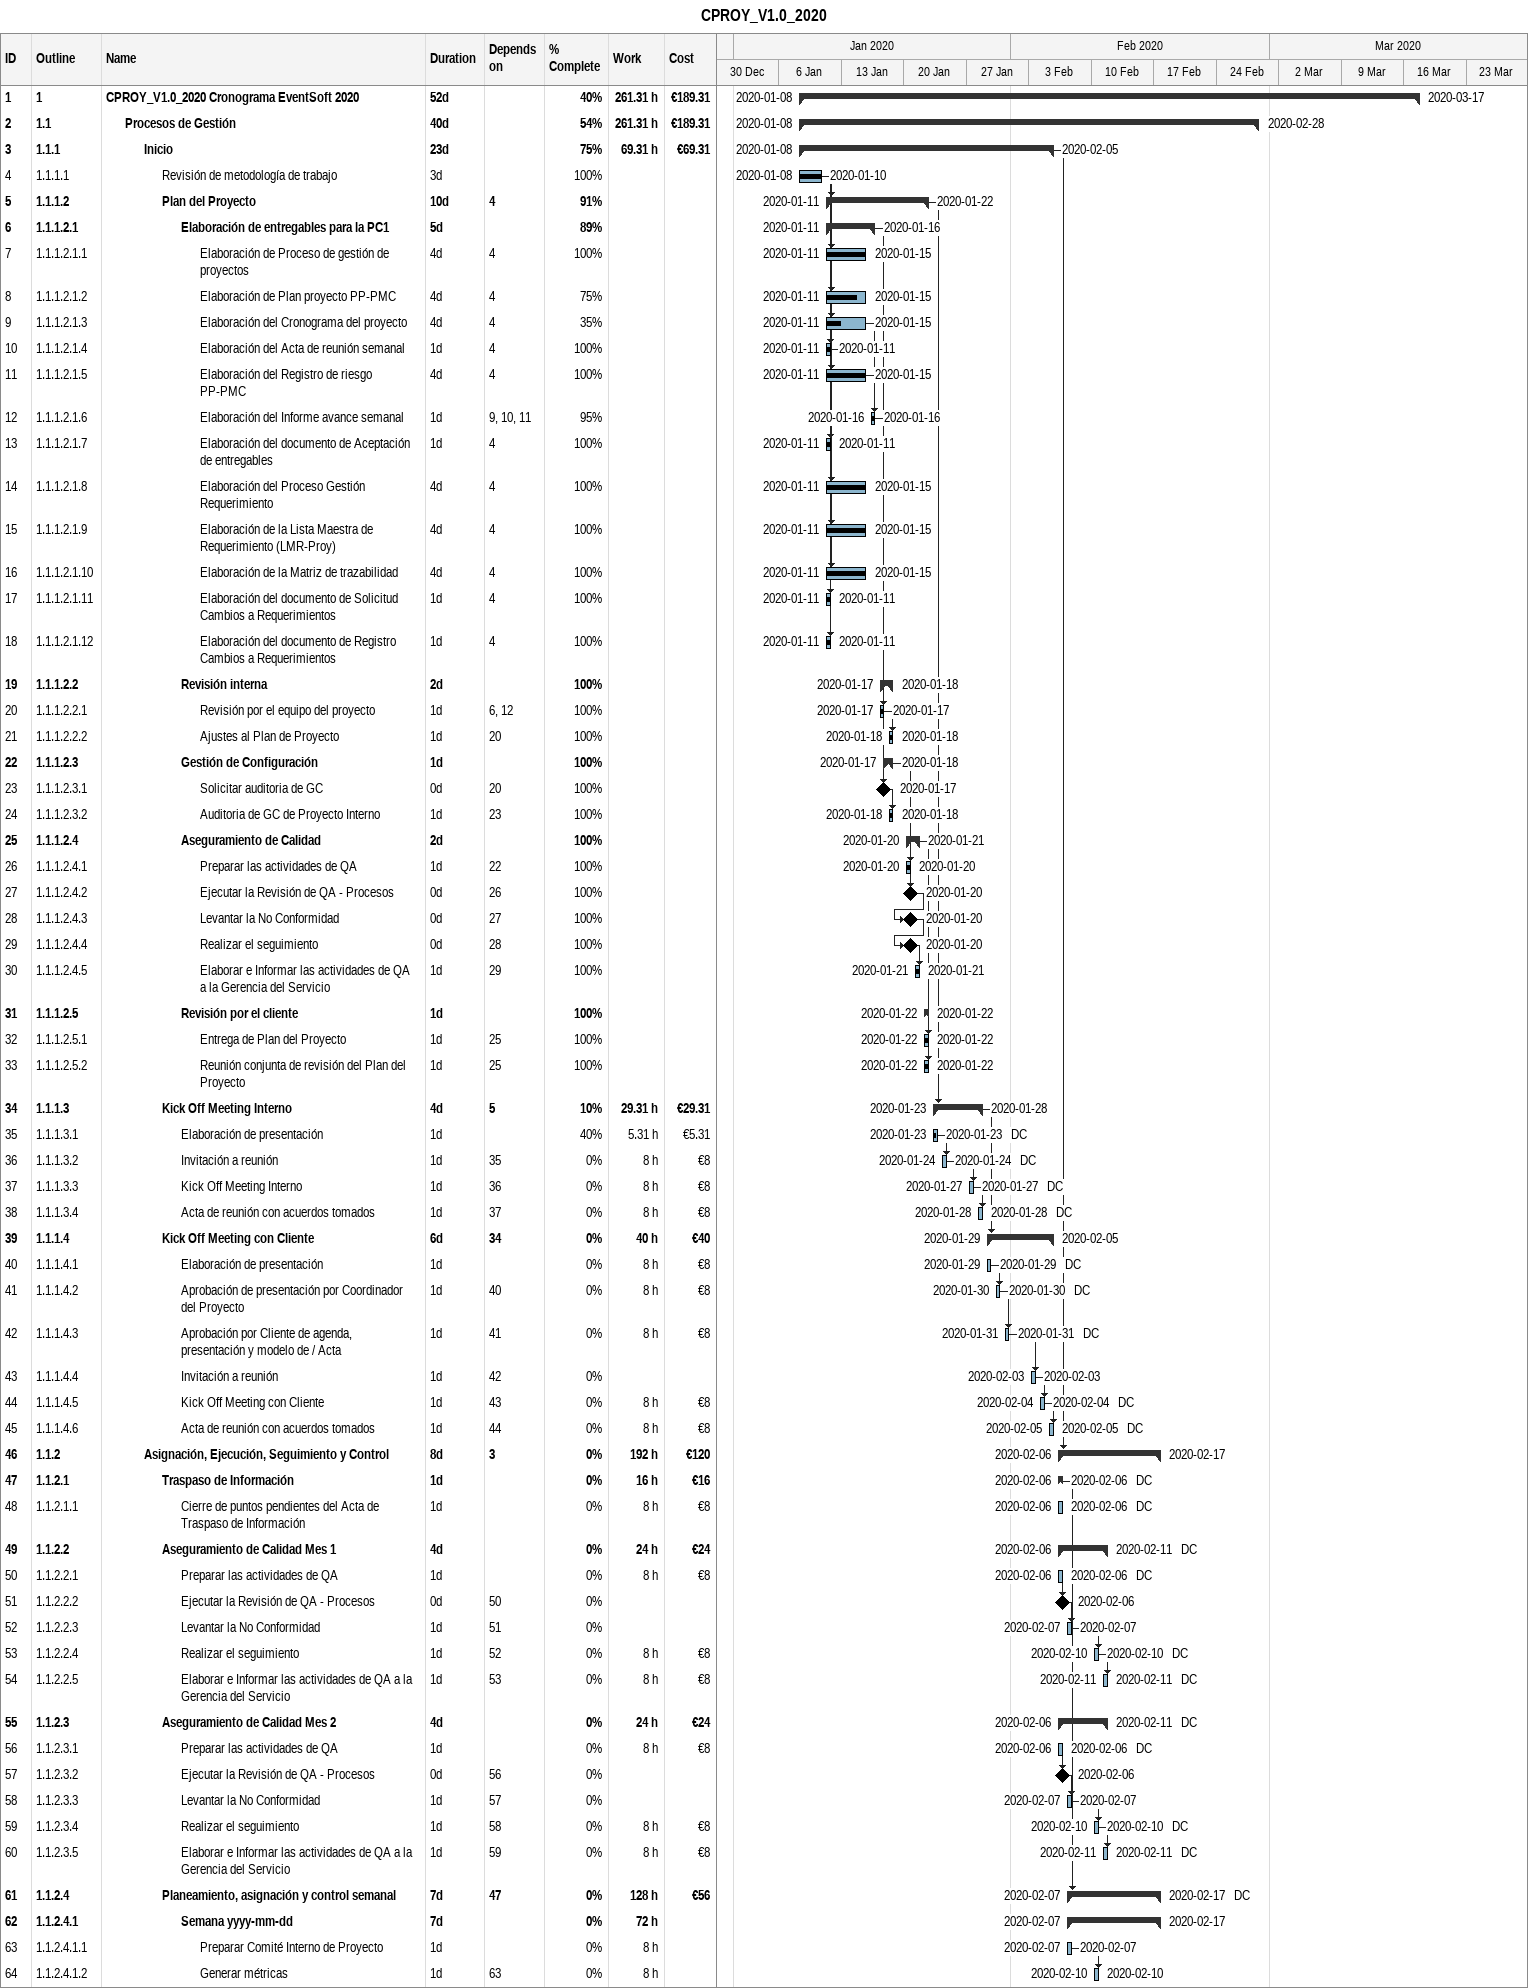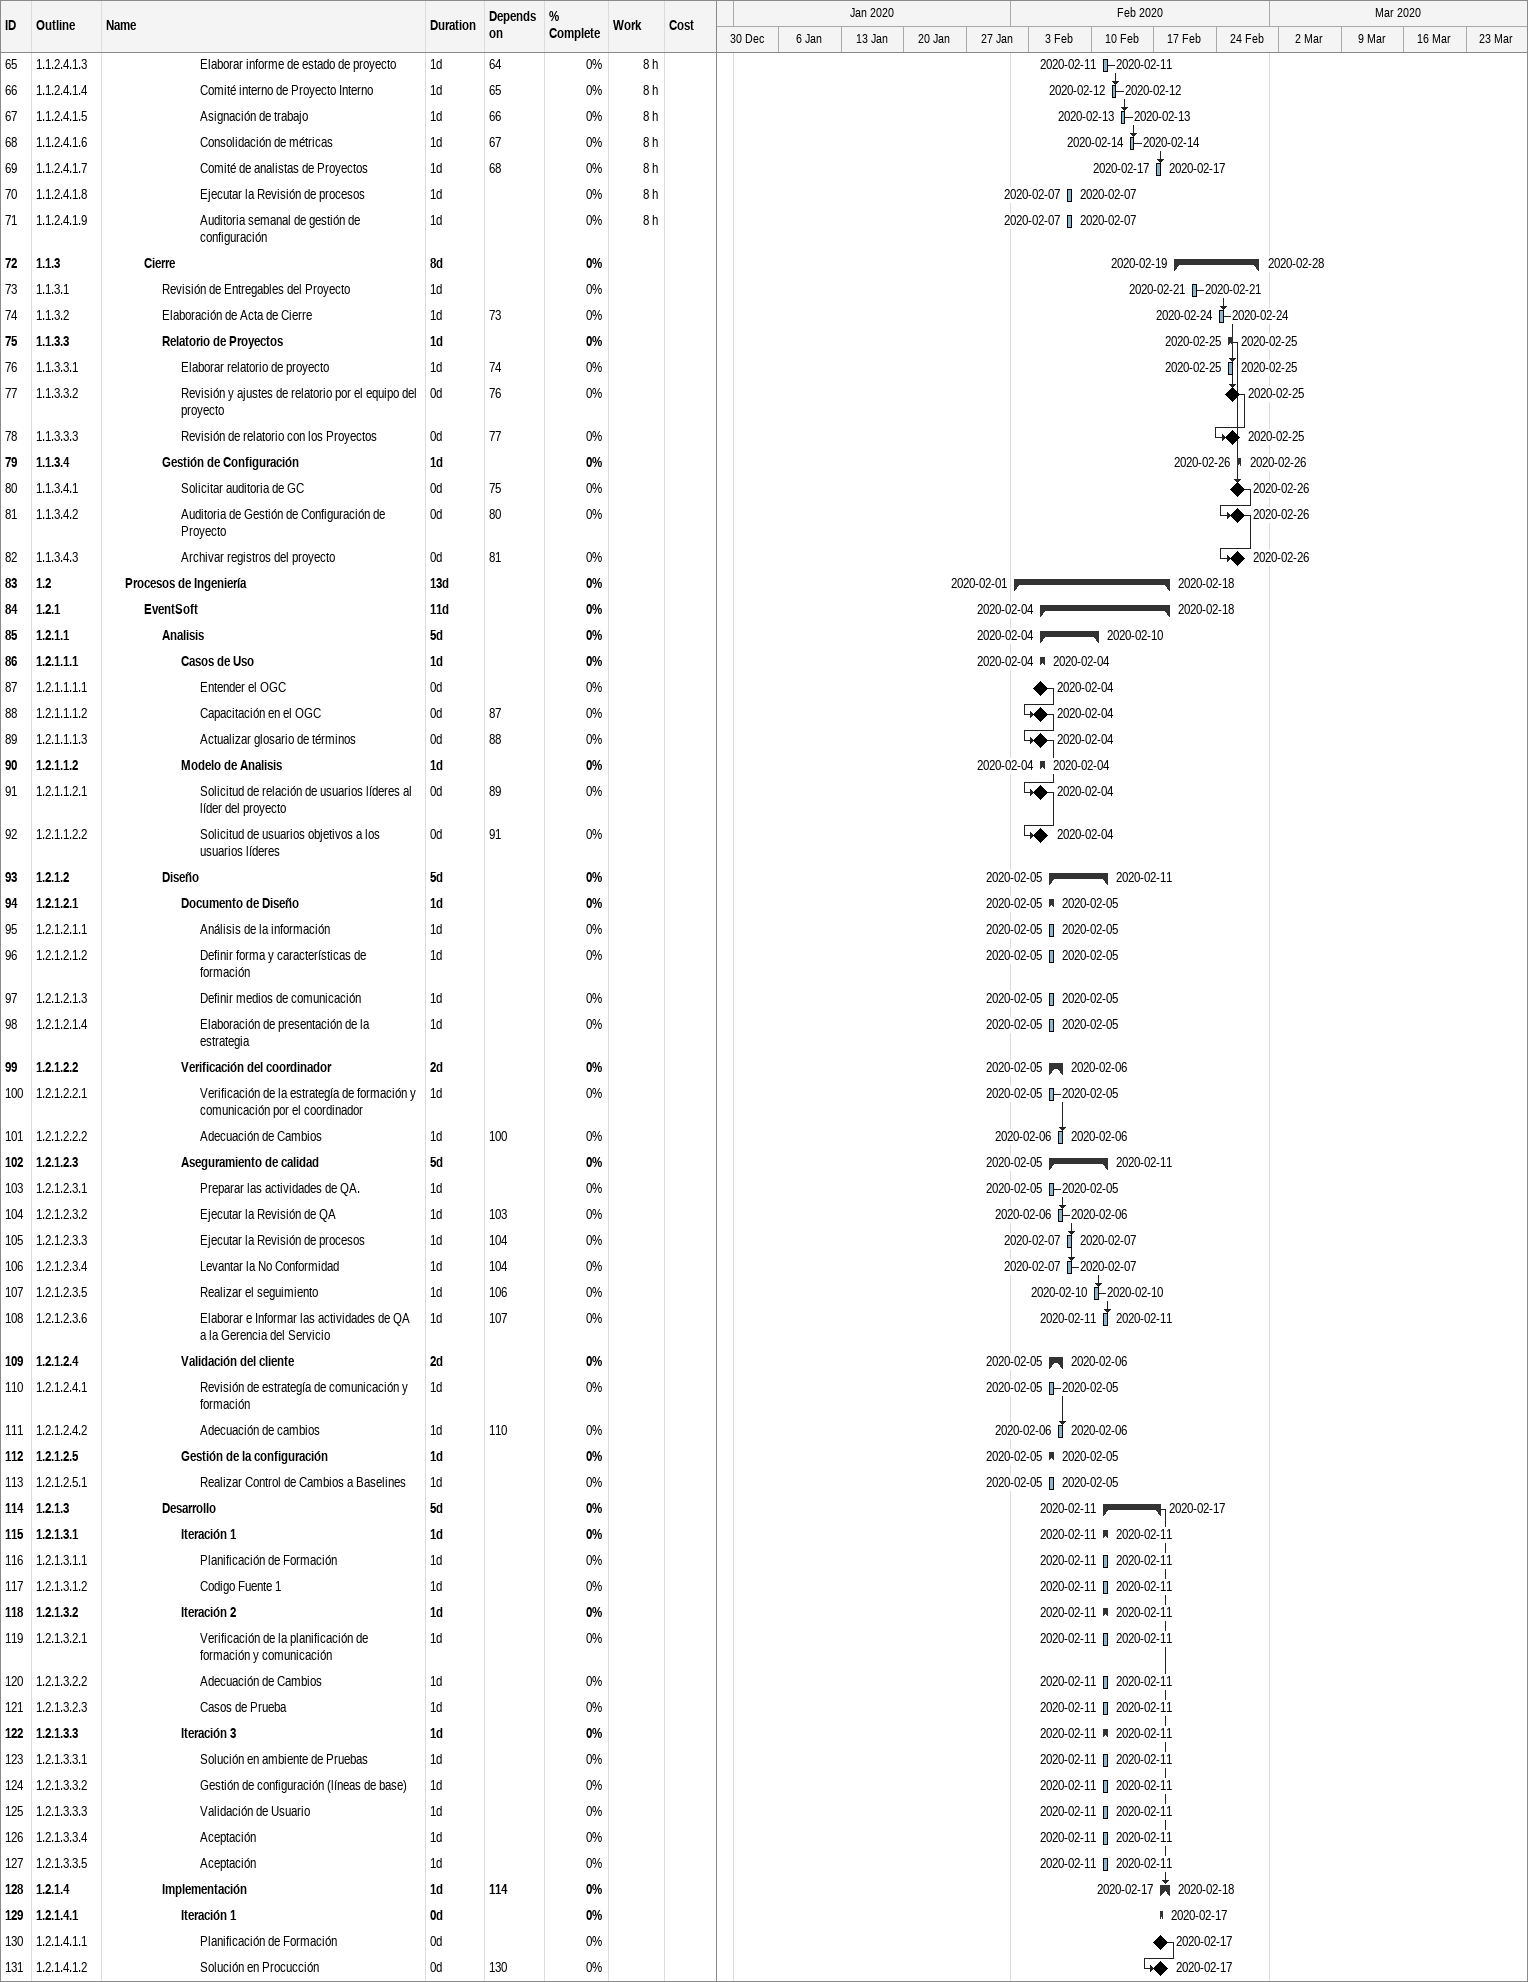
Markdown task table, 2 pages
CPROY_V1.0_2020

| ID | WBS | Task | Duration | Start | Finish | Predecessors | Resources | % complete | Work (h) | Cost (€) |
|---|---|---|---|---|---|---|---|---|---|---|
| 1 | 1 | **CPROY_V1.0_2020 Cronograma EventSoft 2020** | 52d | 2020-01-08 | 2020-03-17 |  |  | 40 | 261.31 | 189.31 |
| 2 | 1.1 | **Procesos de Gestión** | 40d | 2020-01-08 | 2020-02-28 |  |  | 54 | 261.31 | 189.31 |
| 3 | 1.1.1 | **Inicio** | 23d | 2020-01-08 | 2020-02-05 |  |  | 75 | 69.31 | 69.31 |
| 4 | 1.1.1.1 | Revisión de metodología de trabajo | 3d | 2020-01-08 | 2020-01-10 |  |  | 100 |  |  |
| 5 | 1.1.1.2 | **Plan del Proyecto** | 10d | 2020-01-11 | 2020-01-22 | 4 |  | 91 |  |  |
| 6 | 1.1.1.2.1 | **Elaboración de entregables para la PC1** | 5d | 2020-01-11 | 2020-01-16 |  |  | 89 |  |  |
| 7 | 1.1.1.2.1.1 | Elaboración de Proceso de gestión de proyectos | 4d | 2020-01-11 | 2020-01-15 | 4 |  | 100 |  |  |
| 8 | 1.1.1.2.1.2 | Elaboración de Plan proyecto PP-PMC | 4d | 2020-01-11 | 2020-01-15 | 4 |  | 75 |  |  |
| 9 | 1.1.1.2.1.3 | Elaboración del Cronograma del proyecto | 4d | 2020-01-11 | 2020-01-15 | 4 |  | 35 |  |  |
| 10 | 1.1.1.2.1.4 | Elaboración del Acta de reunión semanal | 1d | 2020-01-11 | 2020-01-11 | 4 |  | 100 |  |  |
| 11 | 1.1.1.2.1.5 | Elaboración del Registro de riesgo PP-PMC | 4d | 2020-01-11 | 2020-01-15 | 4 |  | 100 |  |  |
| 12 | 1.1.1.2.1.6 | Elaboración del Informe avance semanal | 1d | 2020-01-16 | 2020-01-16 | 9, 10, 11 |  | 95 |  |  |
| 13 | 1.1.1.2.1.7 | Elaboración del documento de Aceptación de entregables | 1d | 2020-01-11 | 2020-01-11 | 4 |  | 100 |  |  |
| 14 | 1.1.1.2.1.8 | Elaboración del Proceso Gestión Requerimiento | 4d | 2020-01-11 | 2020-01-15 | 4 |  | 100 |  |  |
| 15 | 1.1.1.2.1.9 | Elaboración de la Lista Maestra de Requerimiento (LMR-Proy) | 4d | 2020-01-11 | 2020-01-15 | 4 |  | 100 |  |  |
| 16 | 1.1.1.2.1.10 | Elaboración de la Matriz de trazabilidad | 4d | 2020-01-11 | 2020-01-15 | 4 |  | 100 |  |  |
| 17 | 1.1.1.2.1.11 | Elaboración del documento de Solicitud Cambios a Requerimientos | 1d | 2020-01-11 | 2020-01-11 | 4 |  | 100 |  |  |
| 18 | 1.1.1.2.1.12 | Elaboración del documento de Registro Cambios a Requerimientos | 1d | 2020-01-11 | 2020-01-11 | 4 |  | 100 |  |  |
| 19 | 1.1.1.2.2 | **Revisión interna** | 2d | 2020-01-17 | 2020-01-18 |  |  | 100 |  |  |
| 20 | 1.1.1.2.2.1 | Revisión por el equipo del proyecto | 1d | 2020-01-17 | 2020-01-17 | 6, 12 |  | 100 |  |  |
| 21 | 1.1.1.2.2.2 | Ajustes al Plan de Proyecto | 1d | 2020-01-18 | 2020-01-18 | 20 |  | 100 |  |  |
| 22 | 1.1.1.2.3 | **Gestión de Configuración** | 1d | 2020-01-17 | 2020-01-18 |  |  | 100 |  |  |
| 23 | 1.1.1.2.3.1 | Solicitar auditoria de GC | 0d | 2020-01-17 | 2020-01-17 | 20 |  | 100 |  |  |
| 24 | 1.1.1.2.3.2 | Auditoria de GC de Proyecto Interno | 1d | 2020-01-18 | 2020-01-18 | 23 |  | 100 |  |  |
| 25 | 1.1.1.2.4 | **Aseguramiento de Calidad** | 2d | 2020-01-20 | 2020-01-21 |  |  | 100 |  |  |
| 26 | 1.1.1.2.4.1 | Preparar las actividades de QA | 1d | 2020-01-20 | 2020-01-20 | 22 |  | 100 |  |  |
| 27 | 1.1.1.2.4.2 | Ejecutar la Revisión de QA - Procesos | 0d | 2020-01-20 | 2020-01-20 | 26 |  | 100 |  |  |
| 28 | 1.1.1.2.4.3 | Levantar la No Conformidad | 0d | 2020-01-20 | 2020-01-20 | 27 |  | 100 |  |  |
| 29 | 1.1.1.2.4.4 | Realizar el seguimiento | 0d | 2020-01-20 | 2020-01-20 | 28 |  | 100 |  |  |
| 30 | 1.1.1.2.4.5 | Elaborar e Informar las actividades de QA a la Gerencia del Servicio | 1d | 2020-01-21 | 2020-01-21 | 29 |  | 100 |  |  |
| 31 | 1.1.1.2.5 | **Revisión por el cliente** | 1d | 2020-01-22 | 2020-01-22 |  |  | 100 |  |  |
| 32 | 1.1.1.2.5.1 | Entrega de Plan del Proyecto | 1d | 2020-01-22 | 2020-01-22 | 25 |  | 100 |  |  |
| 33 | 1.1.1.2.5.2 | Reunión conjunta de revisión del Plan del Proyecto | 1d | 2020-01-22 | 2020-01-22 | 25 |  | 100 |  |  |
| 34 | 1.1.1.3 | **Kick Off Meeting Interno** | 4d | 2020-01-23 | 2020-01-28 | 5 |  | 10 | 29.31 | 29.31 |
| 35 | 1.1.1.3.1 | Elaboración de presentación | 1d | 2020-01-23 | 2020-01-23 |  | DC | 40 | 5.31 | 5.31 |
| 36 | 1.1.1.3.2 | Invitación a reunión | 1d | 2020-01-24 | 2020-01-24 | 35 | DC | 0 | 8 | 8 |
| 37 | 1.1.1.3.3 | Kick Off Meeting Interno | 1d | 2020-01-27 | 2020-01-27 | 36 | DC | 0 | 8 | 8 |
| 38 | 1.1.1.3.4 | Acta de reunión con acuerdos tomados | 1d | 2020-01-28 | 2020-01-28 | 37 | DC | 0 | 8 | 8 |
| 39 | 1.1.1.4 | **Kick Off Meeting con Cliente** | 6d | 2020-01-29 | 2020-02-05 | 34 |  | 0 | 40 | 40 |
| 40 | 1.1.1.4.1 | Elaboración de presentación | 1d | 2020-01-29 | 2020-01-29 |  | DC | 0 | 8 | 8 |
| 41 | 1.1.1.4.2 | Aprobación de presentación por Coordinador del Proyecto | 1d | 2020-01-30 | 2020-01-30 | 40 | DC | 0 | 8 | 8 |
| 42 | 1.1.1.4.3 | Aprobación por Cliente de agenda, presentación y modelo de / Acta | 1d | 2020-01-31 | 2020-01-31 | 41 | DC | 0 | 8 | 8 |
| 43 | 1.1.1.4.4 | Invitación a reunión | 1d | 2020-02-03 | 2020-02-03 | 42 |  | 0 |  |  |
| 44 | 1.1.1.4.5 | Kick Off Meeting con Cliente | 1d | 2020-02-04 | 2020-02-04 | 43 | DC | 0 | 8 | 8 |
| 45 | 1.1.1.4.6 | Acta de reunión con acuerdos tomados | 1d | 2020-02-05 | 2020-02-05 | 44 | DC | 0 | 8 | 8 |
| 46 | 1.1.2 | **Asignación, Ejecución, Seguimiento y Control** | 8d | 2020-02-06 | 2020-02-17 | 3 |  | 0 | 192 | 120 |
| 47 | 1.1.2.1 | **Traspaso de Información** | 1d | 2020-02-06 | 2020-02-06 |  | DC | 0 | 16 | 16 |
| 48 | 1.1.2.1.1 | Cierre de puntos pendientes del Acta de Traspaso de Información | 1d | 2020-02-06 | 2020-02-06 |  | DC | 0 | 8 | 8 |
| 49 | 1.1.2.2 | **Aseguramiento de Calidad Mes 1** | 4d | 2020-02-06 | 2020-02-11 |  | DC | 0 | 24 | 24 |
| 50 | 1.1.2.2.1 | Preparar las actividades de QA | 1d | 2020-02-06 | 2020-02-06 |  | DC | 0 | 8 | 8 |
| 51 | 1.1.2.2.2 | Ejecutar la Revisión de QA - Procesos | 0d | 2020-02-06 | 2020-02-06 | 50 |  | 0 |  |  |
| 52 | 1.1.2.2.3 | Levantar la No Conformidad | 1d | 2020-02-07 | 2020-02-07 | 51 |  | 0 |  |  |
| 53 | 1.1.2.2.4 | Realizar el seguimiento | 1d | 2020-02-10 | 2020-02-10 | 52 | DC | 0 | 8 | 8 |
| 54 | 1.1.2.2.5 | Elaborar e Informar las actividades de QA a la Gerencia del Servicio | 1d | 2020-02-11 | 2020-02-11 | 53 | DC | 0 | 8 | 8 |
| 55 | 1.1.2.3 | **Aseguramiento de Calidad Mes 2** | 4d | 2020-02-06 | 2020-02-11 |  | DC | 0 | 24 | 24 |
| 56 | 1.1.2.3.1 | Preparar las actividades de QA | 1d | 2020-02-06 | 2020-02-06 |  | DC | 0 | 8 | 8 |
| 57 | 1.1.2.3.2 | Ejecutar la Revisión de QA - Procesos | 0d | 2020-02-06 | 2020-02-06 | 56 |  | 0 |  |  |
| 58 | 1.1.2.3.3 | Levantar la No Conformidad | 1d | 2020-02-07 | 2020-02-07 | 57 |  | 0 |  |  |
| 59 | 1.1.2.3.4 | Realizar el seguimiento | 1d | 2020-02-10 | 2020-02-10 | 58 | DC | 0 | 8 | 8 |
| 60 | 1.1.2.3.5 | Elaborar e Informar las actividades de QA a la Gerencia del Servicio | 1d | 2020-02-11 | 2020-02-11 | 59 | DC | 0 | 8 | 8 |
| 61 | 1.1.2.4 | **Planeamiento, asignación y control semanal** | 7d | 2020-02-07 | 2020-02-17 | 47 | DC | 0 | 128 | 56 |
| 62 | 1.1.2.4.1 | **Semana yyyy-mm-dd** | 7d | 2020-02-07 | 2020-02-17 |  |  | 0 | 72 |  |
| 63 | 1.1.2.4.1.1 | Preparar Comité Interno de Proyecto | 1d | 2020-02-07 | 2020-02-07 |  |  | 0 | 8 |  |
| 64 | 1.1.2.4.1.2 | Generar métricas | 1d | 2020-02-10 | 2020-02-10 | 63 |  | 0 | 8 |  |
| 65 | 1.1.2.4.1.3 | Elaborar informe de estado de proyecto | 1d | 2020-02-11 | 2020-02-11 | 64 |  | 0 | 8 |  |
| 66 | 1.1.2.4.1.4 | Comité interno de Proyecto Interno | 1d | 2020-02-12 | 2020-02-12 | 65 |  | 0 | 8 |  |
| 67 | 1.1.2.4.1.5 | Asignación de trabajo | 1d | 2020-02-13 | 2020-02-13 | 66 |  | 0 | 8 |  |
| 68 | 1.1.2.4.1.6 | Consolidación de métricas | 1d | 2020-02-14 | 2020-02-14 | 67 |  | 0 | 8 |  |
| 69 | 1.1.2.4.1.7 | Comité de analistas de Proyectos | 1d | 2020-02-17 | 2020-02-17 | 68 |  | 0 | 8 |  |
| 70 | 1.1.2.4.1.8 | Ejecutar la Revisión de procesos | 1d | 2020-02-07 | 2020-02-07 |  |  | 0 | 8 |  |
| 71 | 1.1.2.4.1.9 | Auditoria semanal de gestión de configuración | 1d | 2020-02-07 | 2020-02-07 |  |  | 0 | 8 |  |
| 72 | 1.1.3 | **Cierre** | 8d | 2020-02-19 | 2020-02-28 |  |  | 0 |  |  |
| 73 | 1.1.3.1 | Revisión de Entregables del Proyecto | 1d | 2020-02-21 | 2020-02-21 |  |  | 0 |  |  |
| 74 | 1.1.3.2 | Elaboración de Acta de Cierre | 1d | 2020-02-24 | 2020-02-24 | 73 |  | 0 |  |  |
| 75 | 1.1.3.3 | **Relatorio de Proyectos** | 1d | 2020-02-25 | 2020-02-25 |  |  | 0 |  |  |
| 76 | 1.1.3.3.1 | Elaborar relatorio de proyecto | 1d | 2020-02-25 | 2020-02-25 | 74 |  | 0 |  |  |
| 77 | 1.1.3.3.2 | Revisión y ajustes de relatorio por el equipo del proyecto | 0d | 2020-02-25 | 2020-02-25 | 76 |  | 0 |  |  |
| 78 | 1.1.3.3.3 | Revisión de relatorio con los Proyectos | 0d | 2020-02-25 | 2020-02-25 | 77 |  | 0 |  |  |
| 79 | 1.1.3.4 | **Gestión de Configuración** | 1d | 2020-02-26 | 2020-02-26 |  |  | 0 |  |  |
| 80 | 1.1.3.4.1 | Solicitar auditoria de GC | 0d | 2020-02-26 | 2020-02-26 | 75 |  | 0 |  |  |
| 81 | 1.1.3.4.2 | Auditoria de Gestión de Configuración de Proyecto | 0d | 2020-02-26 | 2020-02-26 | 80 |  | 0 |  |  |
| 82 | 1.1.3.4.3 | Archivar registros del proyecto | 0d | 2020-02-26 | 2020-02-26 | 81 |  | 0 |  |  |
| 83 | 1.2 | **Procesos de Ingeniería** | 13d | 2020-02-01 | 2020-02-18 |  |  | 0 |  |  |
| 84 | 1.2.1 | **EventSoft** | 11d | 2020-02-04 | 2020-02-18 |  |  | 0 |  |  |
| 85 | 1.2.1.1 | **Analisis** | 5d | 2020-02-04 | 2020-02-10 |  |  | 0 |  |  |
| 86 | 1.2.1.1.1 | **Casos de Uso** | 1d | 2020-02-04 | 2020-02-04 |  |  | 0 |  |  |
| 87 | 1.2.1.1.1.1 | Entender el OGC | 0d | 2020-02-04 | 2020-02-04 |  |  | 0 |  |  |
| 88 | 1.2.1.1.1.2 | Capacitación en el OGC | 0d | 2020-02-04 | 2020-02-04 | 87 |  | 0 |  |  |
| 89 | 1.2.1.1.1.3 | Actualizar glosario de términos | 0d | 2020-02-04 | 2020-02-04 | 88 |  | 0 |  |  |
| 90 | 1.2.1.1.2 | **Modelo de Analisis** | 1d | 2020-02-04 | 2020-02-04 |  |  | 0 |  |  |
| 91 | 1.2.1.1.2.1 | Solicitud de relación de usuarios líderes al líder del proyecto | 0d | 2020-02-04 | 2020-02-04 | 89 |  | 0 |  |  |
| 92 | 1.2.1.1.2.2 | Solicitud de usuarios objetivos a los usuarios líderes | 0d | 2020-02-04 | 2020-02-04 | 91 |  | 0 |  |  |
| 93 | 1.2.1.2 | **Diseño** | 5d | 2020-02-05 | 2020-02-11 |  |  | 0 |  |  |
| 94 | 1.2.1.2.1 | **Documento de Diseño** | 1d | 2020-02-05 | 2020-02-05 |  |  | 0 |  |  |
| 95 | 1.2.1.2.1.1 | Análisis de la información | 1d | 2020-02-05 | 2020-02-05 |  |  | 0 |  |  |
| 96 | 1.2.1.2.1.2 | Definir forma y características de formación | 1d | 2020-02-05 | 2020-02-05 |  |  | 0 |  |  |
| 97 | 1.2.1.2.1.3 | Definir medios de comunicación | 1d | 2020-02-05 | 2020-02-05 |  |  | 0 |  |  |
| 98 | 1.2.1.2.1.4 | Elaboración de presentación de la estrategia | 1d | 2020-02-05 | 2020-02-05 |  |  | 0 |  |  |
| 99 | 1.2.1.2.2 | **Verificación del coordinador** | 2d | 2020-02-05 | 2020-02-06 |  |  | 0 |  |  |
| 100 | 1.2.1.2.2.1 | Verificación de la estrategía de formación y comunicación por el coordinador | 1d | 2020-02-05 | 2020-02-05 |  |  | 0 |  |  |
| 101 | 1.2.1.2.2.2 | Adecuación de Cambios | 1d | 2020-02-06 | 2020-02-06 | 100 |  | 0 |  |  |
| 102 | 1.2.1.2.3 | **Aseguramiento de calidad** | 5d | 2020-02-05 | 2020-02-11 |  |  | 0 |  |  |
| 103 | 1.2.1.2.3.1 | Preparar las actividades de QA. | 1d | 2020-02-05 | 2020-02-05 |  |  | 0 |  |  |
| 104 | 1.2.1.2.3.2 | Ejecutar la Revisión de QA | 1d | 2020-02-06 | 2020-02-06 | 103 |  | 0 |  |  |
| 105 | 1.2.1.2.3.3 | Ejecutar la Revisión de procesos | 1d | 2020-02-07 | 2020-02-07 | 104 |  | 0 |  |  |
| 106 | 1.2.1.2.3.4 | Levantar la No Conformidad | 1d | 2020-02-07 | 2020-02-07 | 104 |  | 0 |  |  |
| 107 | 1.2.1.2.3.5 | Realizar el seguimiento | 1d | 2020-02-10 | 2020-02-10 | 106 |  | 0 |  |  |
| 108 | 1.2.1.2.3.6 | Elaborar e Informar las actividades de QA a la Gerencia del Servicio | 1d | 2020-02-11 | 2020-02-11 | 107 |  | 0 |  |  |
| 109 | 1.2.1.2.4 | **Validación del cliente** | 2d | 2020-02-05 | 2020-02-06 |  |  | 0 |  |  |
| 110 | 1.2.1.2.4.1 | Revisión de estrategía de comunicación y formación | 1d | 2020-02-05 | 2020-02-05 |  |  | 0 |  |  |
| 111 | 1.2.1.2.4.2 | Adecuación de cambios | 1d | 2020-02-06 | 2020-02-06 | 110 |  | 0 |  |  |
| 112 | 1.2.1.2.5 | **Gestión de la configuración** | 1d | 2020-02-05 | 2020-02-05 |  |  | 0 |  |  |
| 113 | 1.2.1.2.5.1 | Realizar Control de Cambios a Baselines | 1d | 2020-02-05 | 2020-02-05 |  |  | 0 |  |  |
| 114 | 1.2.1.3 | **Desarrollo** | 5d | 2020-02-11 | 2020-02-17 |  |  | 0 |  |  |
| 115 | 1.2.1.3.1 | **Iteración 1** | 1d | 2020-02-11 | 2020-02-11 |  |  | 0 |  |  |
| 116 | 1.2.1.3.1.1 | Planificación de Formación | 1d | 2020-02-11 | 2020-02-11 |  |  | 0 |  |  |
| 117 | 1.2.1.3.1.2 | Codigo Fuente 1 | 1d | 2020-02-11 | 2020-02-11 |  |  | 0 |  |  |
| 118 | 1.2.1.3.2 | **Iteración 2** | 1d | 2020-02-11 | 2020-02-11 |  |  | 0 |  |  |
| 119 | 1.2.1.3.2.1 | Verificación de la planificación de formación y comunicación | 1d | 2020-02-11 | 2020-02-11 |  |  | 0 |  |  |
| 120 | 1.2.1.3.2.2 | Adecuación de Cambios | 1d | 2020-02-11 | 2020-02-11 |  |  | 0 |  |  |
| 121 | 1.2.1.3.2.3 | Casos de Prueba | 1d | 2020-02-11 | 2020-02-11 |  |  | 0 |  |  |
| 122 | 1.2.1.3.3 | **Iteración 3** | 1d | 2020-02-11 | 2020-02-11 |  |  | 0 |  |  |
| 123 | 1.2.1.3.3.1 | Solución en ambiente de Pruebas | 1d | 2020-02-11 | 2020-02-11 |  |  | 0 |  |  |
| 124 | 1.2.1.3.3.2 | Gestión de configuración (líneas de base) | 1d | 2020-02-11 | 2020-02-11 |  |  | 0 |  |  |
| 125 | 1.2.1.3.3.3 | Validación de Usuario | 1d | 2020-02-11 | 2020-02-11 |  |  | 0 |  |  |
| 126 | 1.2.1.3.3.4 | Aceptación | 1d | 2020-02-11 | 2020-02-11 |  |  | 0 |  |  |
| 127 | 1.2.1.3.3.5 | Aceptación | 1d | 2020-02-11 | 2020-02-11 |  |  | 0 |  |  |
| 128 | 1.2.1.4 | **Implementación** | 1d | 2020-02-17 | 2020-02-18 | 114 |  | 0 |  |  |
| 129 | 1.2.1.4.1 | **Iteración 1** | 0d | 2020-02-17 | 2020-02-17 |  |  | 0 |  |  |
| 130 | 1.2.1.4.1.1 | Planificación de Formación | 0d | 2020-02-17 | 2020-02-17 |  |  | 0 |  |  |
| 131 | 1.2.1.4.1.2 | Solución en Procucción | 0d | 2020-02-17 | 2020-02-17 | 130 |  | 0 |  |  |
